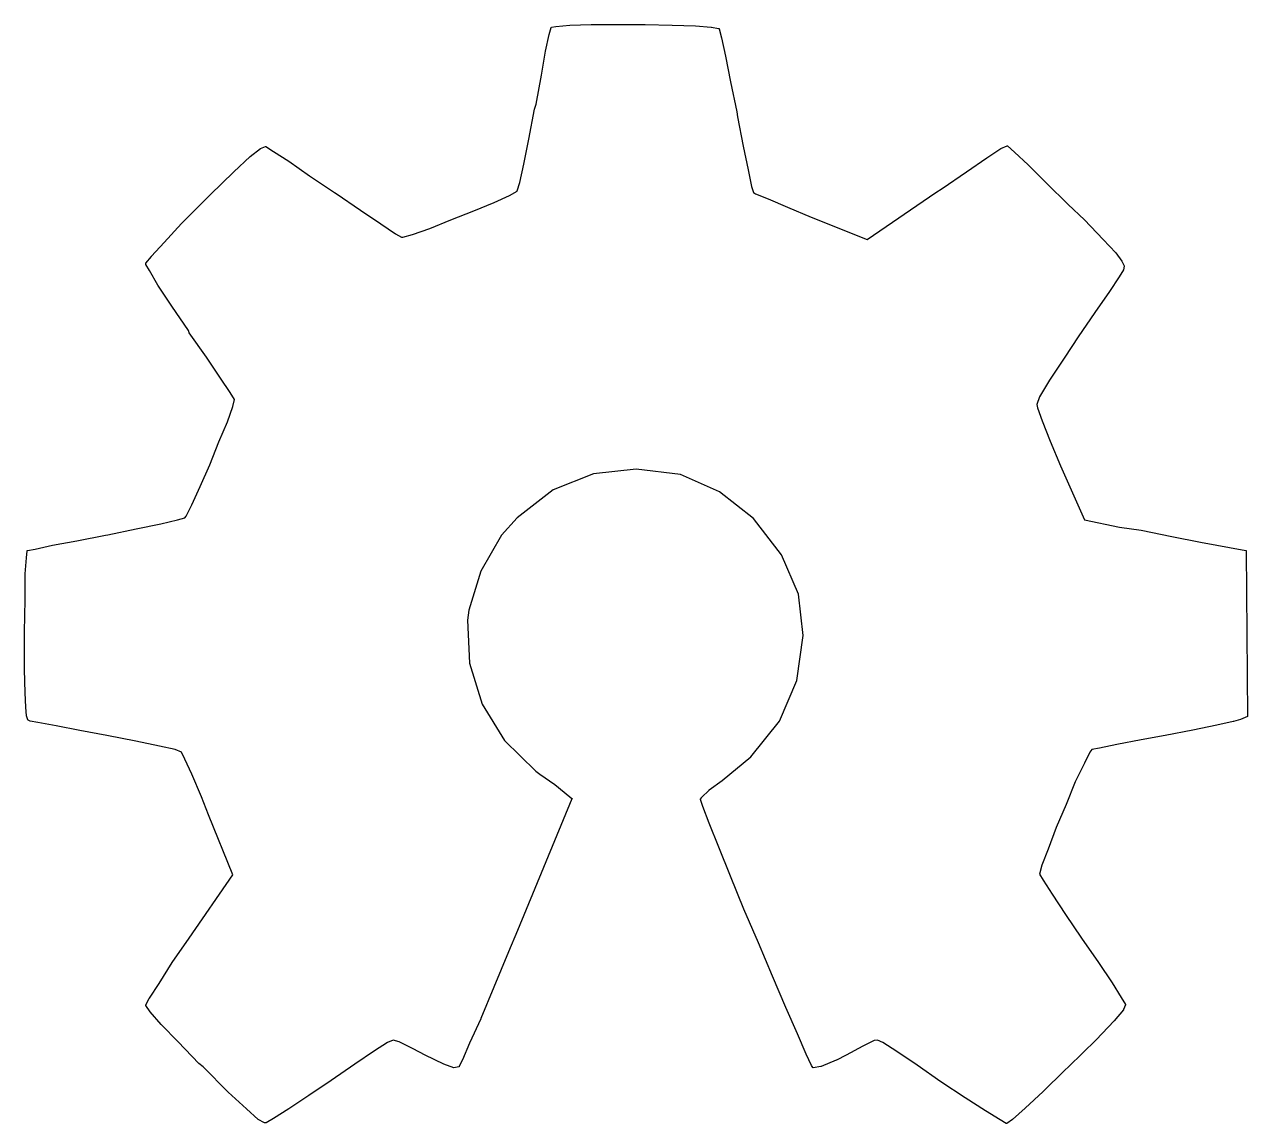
# Model space of a CAD drawing. Extents: x 125.4 to 142, y -145 to -107.2.
# Drawn here: x 128.474 to 132.926, y -111.3 to -107.3 of the extents above; entities that cross this region are included whole.
import ezdxf

# ---------------------------------------------------------------- set-up
doc = ezdxf.new("R2010")
doc.units = 0
doc.header["$MEASUREMENT"] = 0
doc.layers.add('BLACK', color=7, linetype='CONTINUOUS')

msp = doc.modelspace()

# ---------------------------------------------------------------- linework, layer by layer
at = {"layer": 'Black'}
for p, q in [((130.371, -107.397), (130.384, -107.336)), ((130.384, -107.336), (130.391, -107.311)), ((130.384, -107.336), (130.384, -107.336)), ((130.384, -107.336), (130.384, -107.336)), ((130.391, -107.311), (130.391, -107.311)), ((130.391, -107.311), (130.391, -107.311)), ((130.391, -107.311), (130.392, -107.311)), ((130.392, -107.31), (130.408, -107.307)), ((130.392, -107.311), (130.392, -107.31)), ((130.392, -107.31), (130.392, -107.31)), ((130.392, -107.31), (130.392, -107.31)), ((130.392, -107.31), (130.392, -107.31)), ((130.392, -107.31), (130.392, -107.31)), ((130.392, -107.31), (130.392, -107.31)), ((130.392, -107.31), (130.392, -107.31)), ((130.392, -107.31), (130.392, -107.31)), ((130.392, -107.31), (130.392, -107.31)), ((130.392, -107.31), (130.392, -107.31)), ((130.392, -107.31), (130.392, -107.31)), ((130.408, -107.307), (130.459, -107.302)), ((130.408, -107.307), (130.408, -107.307)), ((130.459, -107.302), (130.537, -107.3)), ((130.459, -107.302), (130.459, -107.302)), ((130.459, -107.302), (130.459, -107.302)), ((130.537, -107.3), (130.537, -107.3)), ((130.537, -107.3), (130.537, -107.3)), ((130.537, -107.3), (130.634, -107.3)), ((130.634, -107.3), (130.733, -107.3)), ((130.733, -107.3), (130.733, -107.3)), ((130.733, -107.3), (130.733, -107.3)), ((130.733, -107.3), (130.832, -107.302)), ((130.832, -107.302), (130.832, -107.302)), ((130.832, -107.302), (130.916, -107.305)), ((130.916, -107.305), (130.916, -107.305)), ((130.916, -107.305), (130.916, -107.305)), ((130.916, -107.305), (130.974, -107.31)), ((130.974, -107.31), (130.974, -107.31)), ((130.974, -107.31), (130.975, -107.31)), ((130.975, -107.31), (131, -107.315)), ((131, -107.315), (131.002, -107.315)), ((131.002, -107.315), (131.002, -107.315)), ((131.002, -107.315), (131.003, -107.315)), ((131.003, -107.315), (131.003, -107.315)), ((131.003, -107.315), (131.003, -107.315)), ((131.003, -107.315), (131.003, -107.315)), ((131.003, -107.315), (131.003, -107.315)), ((131.003, -107.315), (131.003, -107.315)), ((131.003, -107.315), (131.003, -107.315)), ((131.003, -107.315), (131.003, -107.315)), ((131.003, -107.315), (131.003, -107.316)), ((131.003, -107.316), (131.003, -107.316)), ((131.003, -107.316), (131.003, -107.316)), ((131.003, -107.316), (131.003, -107.316)), ((131.003, -107.316), (131.003, -107.316)), ((131.003, -107.316), (131.011, -107.349)), ((131.011, -107.349), (131.011, -107.349)), ((131.011, -107.349), (131.026, -107.415)), ((130.356, -107.484), (130.371, -107.397)), ((130.371, -107.397), (130.371, -107.397)), ((130.371, -107.397), (130.371, -107.397)), ((131.026, -107.415), (131.026, -107.415)), ((131.026, -107.415), (131.026, -107.415)), ((131.026, -107.415), (131.044, -107.509)), ((130.336, -107.59), (130.356, -107.484)), ((131.044, -107.509), (131.067, -107.618)), ((130.33, -107.608), (130.336, -107.59)), ((130.31, -107.717), (130.33, -107.608)), ((130.33, -107.608), (130.33, -107.608)), ((130.33, -107.608), (130.33, -107.608)), ((131.067, -107.618), (131.067, -107.618)), ((131.067, -107.618), (131.067, -107.618)), ((131.067, -107.618), (131.07, -107.636)), ((131.07, -107.636), (131.09, -107.743)), ((130.292, -107.809), (130.31, -107.717)), ((129.236, -107.836), (129.295, -107.78)), ((129.295, -107.78), (129.333, -107.752)), ((129.295, -107.78), (129.295, -107.78)), ((129.295, -107.78), (129.295, -107.78)), ((129.333, -107.752), (129.351, -107.744)), ((129.333, -107.752), (129.333, -107.752)), ((129.333, -107.752), (129.333, -107.752)), ((129.351, -107.744), (129.351, -107.744)), ((129.351, -107.744), (129.351, -107.744)), ((129.351, -107.744), (129.351, -107.744)), ((129.351, -107.744), (129.351, -107.744)), ((129.351, -107.744), (129.351, -107.744)), ((129.351, -107.744), (129.352, -107.744)), ((129.352, -107.744), (129.352, -107.744)), ((129.352, -107.744), (129.352, -107.744)), ((129.352, -107.744), (129.352, -107.744)), ((129.352, -107.744), (129.352, -107.744)), ((129.352, -107.744), (129.38, -107.762)), ((129.38, -107.762), (129.436, -107.798)), ((131.09, -107.743), (131.108, -107.829)), ((131.977, -107.785), (132.028, -107.752)), ((132.028, -107.752), (132.051, -107.742)), ((132.028, -107.752), (132.028, -107.752)), ((132.028, -107.752), (132.028, -107.752)), ((132.051, -107.742), (132.051, -107.742)), ((132.051, -107.742), (132.051, -107.742)), ((132.051, -107.742), (132.051, -107.742)), ((132.051, -107.742), (132.051, -107.742)), ((132.051, -107.742), (132.051, -107.742)), ((132.051, -107.742), (132.051, -107.742)), ((132.051, -107.742), (132.051, -107.742)), ((132.051, -107.742), (132.052, -107.742)), ((132.052, -107.742), (132.052, -107.742)), ((132.052, -107.742), (132.052, -107.742)), ((132.052, -107.742), (132.052, -107.742)), ((132.052, -107.742), (132.052, -107.742)), ((132.052, -107.742), (132.052, -107.742)), ((132.052, -107.742), (132.052, -107.742)), ((132.052, -107.742), (132.078, -107.765)), ((132.078, -107.765), (132.078, -107.765)), ((132.078, -107.765), (132.128, -107.811)), ((129.436, -107.798), (129.436, -107.798)), ((129.436, -107.798), (129.436, -107.798)), ((129.436, -107.798), (129.512, -107.851)), ((130.277, -107.875), (130.292, -107.809)), ((131.903, -107.836), (131.977, -107.785)), ((131.977, -107.785), (131.977, -107.785)), ((131.977, -107.785), (131.977, -107.785)), ((132.128, -107.811), (132.128, -107.811)), ((132.128, -107.811), (132.128, -107.811)), ((132.128, -107.811), (132.194, -107.877)), ((129.15, -107.92), (129.236, -107.836)), ((129.236, -107.836), (129.236, -107.836)), ((129.236, -107.836), (129.236, -107.836)), ((129.512, -107.851), (129.512, -107.851)), ((129.512, -107.851), (129.603, -107.912)), ((131.108, -107.829), (131.12, -107.89)), ((131.814, -107.897), (131.903, -107.836)), ((129.603, -107.912), (129.608, -107.915)), ((129.608, -107.915), (129.608, -107.915)), ((129.608, -107.915), (129.609, -107.915)), ((129.609, -107.915), (129.697, -107.976)), ((130.24, -107.922), (130.267, -107.907)), ((130.267, -107.905), (130.277, -107.875)), ((130.267, -107.906), (130.267, -107.905)), ((130.267, -107.905), (130.267, -107.905)), ((130.267, -107.907), (130.267, -107.906)), ((131.12, -107.89), (131.128, -107.912)), ((131.128, -107.912), (131.135, -107.917)), ((131.541, -108.082), (131.791, -107.912)), ((131.791, -107.912), (131.814, -107.897)), ((131.791, -107.912), (131.791, -107.912)), ((131.791, -107.912), (131.791, -107.912)), ((131.814, -107.897), (131.814, -107.897)), ((132.194, -107.877), (132.273, -107.955)), ((129.046, -108.024), (129.124, -107.945)), ((129.124, -107.945), (129.15, -107.92)), ((129.15, -107.92), (129.15, -107.92)), ((129.15, -107.92), (129.15, -107.92)), ((130.11, -107.978), (130.184, -107.948)), ((130.184, -107.948), (130.24, -107.922)), ((131.135, -107.917), (131.181, -107.935)), ((131.181, -107.935), (131.181, -107.935)), ((131.181, -107.935), (131.181, -107.935)), ((131.181, -107.935), (131.252, -107.965)), ((132.273, -107.955), (132.332, -108.011)), ((129.697, -107.976), (129.697, -107.976)), ((129.697, -107.976), (129.697, -107.976)), ((129.697, -107.976), (129.771, -108.026)), ((130.026, -108.011), (130.11, -107.978)), ((130.11, -107.978), (130.11, -107.978)), ((131.252, -107.965), (131.252, -107.965)), ((131.252, -107.965), (131.338, -108.001)), ((131.338, -108.001), (131.541, -108.082)), ((128.982, -108.093), (129.046, -108.024)), ((129.046, -108.024), (129.046, -108.024)), ((129.046, -108.024), (129.046, -108.024)), ((129.771, -108.026), (129.771, -108.026)), ((129.771, -108.026), (129.824, -108.062)), ((129.887, -108.064), (129.95, -108.042)), ((129.95, -108.042), (130.026, -108.011)), ((130.026, -108.011), (130.026, -108.011)), ((130.026, -108.011), (130.026, -108.011)), ((132.332, -108.011), (132.332, -108.011)), ((132.332, -108.011), (132.332, -108.011)), ((132.332, -108.011), (132.4, -108.082)), ((128.936, -108.143), (128.982, -108.093)), ((128.982, -108.093), (128.982, -108.093)), ((128.982, -108.093), (128.982, -108.093)), ((129.824, -108.062), (129.847, -108.074)), ((129.847, -108.074), (129.851, -108.074)), ((129.851, -108.074), (129.887, -108.064)), ((132.4, -108.082), (132.4, -108.082)), ((132.4, -108.082), (132.4, -108.082)), ((132.4, -108.082), (132.446, -108.131)), ((132.446, -108.131), (132.446, -108.131)), ((132.446, -108.131), (132.446, -108.131)), ((132.446, -108.131), (132.469, -108.161)), ((128.916, -108.169), (128.936, -108.144)), ((128.916, -108.17), (128.916, -108.169)), ((128.916, -108.169), (128.916, -108.169)), ((128.916, -108.169), (128.916, -108.169)), ((128.916, -108.169), (128.916, -108.169)), ((128.916, -108.169), (128.916, -108.169)), ((128.916, -108.172), (128.916, -108.17)), ((128.916, -108.17), (128.916, -108.17)), ((128.916, -108.173), (128.916, -108.172)), ((128.916, -108.172), (128.916, -108.172)), ((128.916, -108.172), (128.916, -108.172)), ((128.929, -108.196), (128.916, -108.173)), ((128.916, -108.173), (128.916, -108.173)), ((128.916, -108.173), (128.916, -108.173)), ((128.916, -108.173), (128.916, -108.173)), ((128.936, -108.144), (128.936, -108.143)), ((128.936, -108.143), (128.936, -108.143)), ((132.469, -108.161), (132.469, -108.161)), ((132.469, -108.161), (132.469, -108.162)), ((132.469, -108.162), (132.477, -108.179)), ((132.477, -108.18), (132.474, -108.193)), ((132.477, -108.179), (132.477, -108.18)), ((132.477, -108.18), (132.477, -108.18)), ((132.477, -108.18), (132.477, -108.18)), ((132.477, -108.18), (132.477, -108.18)), ((132.477, -108.18), (132.477, -108.18)), ((132.477, -108.18), (132.477, -108.18)), ((128.959, -108.249), (128.929, -108.196)), ((128.929, -108.196), (128.929, -108.196)), ((128.929, -108.196), (128.929, -108.196)), ((132.459, -108.219), (132.423, -108.272)), ((132.474, -108.193), (132.459, -108.219)), ((132.459, -108.219), (132.459, -108.219)), ((132.459, -108.219), (132.459, -108.219)), ((132.474, -108.193), (132.474, -108.193)), ((132.474, -108.193), (132.474, -108.193)), ((129.01, -108.325), (128.959, -108.249)), ((128.959, -108.249), (128.959, -108.249)), ((128.959, -108.249), (128.959, -108.249)), ((132.423, -108.272), (132.37, -108.348)), ((132.423, -108.272), (132.423, -108.272)), ((132.423, -108.272), (132.423, -108.272)), ((129.071, -108.414), (129.01, -108.325)), ((129.01, -108.325), (129.01, -108.325)), ((129.01, -108.325), (129.01, -108.325)), ((132.37, -108.348), (132.309, -108.437)), ((129.073, -108.422), (129.071, -108.414)), ((129.137, -108.511), (129.073, -108.422)), ((129.073, -108.422), (129.073, -108.422)), ((129.073, -108.422), (129.073, -108.422)), ((132.309, -108.437), (132.261, -108.511)), ((129.188, -108.587), (129.137, -108.511)), ((132.261, -108.511), (132.205, -108.595)), ((132.261, -108.511), (132.261, -108.511)), ((132.261, -108.511), (132.261, -108.511)), ((129.223, -108.64), (129.188, -108.587)), ((132.205, -108.595), (132.169, -108.655)), ((129.238, -108.665), (129.223, -108.64)), ((129.233, -108.69), (129.238, -108.665)), ((132.169, -108.655), (132.159, -108.683)), ((129.213, -108.746), (129.233, -108.69)), ((132.159, -108.683), (132.162, -108.695)), ((132.162, -108.695), (132.179, -108.743)), ((129.182, -108.819), (129.213, -108.746)), ((132.179, -108.743), (132.179, -108.743)), ((132.179, -108.743), (132.207, -108.817)), ((129.149, -108.903), (129.182, -108.819)), ((129.182, -108.819), (129.182, -108.819)), ((129.182, -108.819), (129.182, -108.819)), ((132.207, -108.817), (132.245, -108.906)), ((129.114, -108.982), (129.149, -108.903)), ((130.545, -108.935), (130.398, -108.994)), ((130.7, -108.918), (130.545, -108.935)), ((130.862, -108.938), (130.7, -108.918)), ((131.004, -109.001), (130.862, -108.938)), ((132.245, -108.906), (132.332, -109.103)), ((129.083, -109.048), (129.114, -108.982)), ((129.114, -108.982), (129.114, -108.982)), ((130.398, -108.994), (130.267, -109.095)), ((131.128, -109.098), (131.004, -109.001)), ((129.063, -109.089), (129.083, -109.048)), ((128.881, -109.136), (128.97, -109.118)), ((128.97, -109.118), (129.031, -109.103)), ((129.031, -109.103), (129.058, -109.096)), ((129.058, -109.096), (129.063, -109.089)), ((130.267, -109.095), (130.211, -109.159)), ((131.23, -109.23), (131.128, -109.098)), ((132.332, -109.103), (132.46, -109.129)), ((128.665, -109.179), (128.769, -109.159)), ((128.769, -109.159), (128.777, -109.157)), ((128.777, -109.157), (128.881, -109.136)), ((128.777, -109.157), (128.777, -109.157)), ((128.777, -109.157), (128.777, -109.157)), ((128.881, -109.136), (128.881, -109.136)), ((130.211, -109.159), (130.135, -109.29)), ((132.46, -109.129), (132.539, -109.141)), ((132.539, -109.141), (132.539, -109.141)), ((132.539, -109.141), (132.539, -109.141)), ((132.539, -109.141), (132.651, -109.164)), ((128.513, -109.21), (128.576, -109.195)), ((128.576, -109.195), (128.665, -109.179)), ((128.576, -109.195), (128.576, -109.195)), ((128.576, -109.195), (128.576, -109.195)), ((132.651, -109.164), (132.651, -109.164)), ((132.651, -109.164), (132.755, -109.184)), ((132.755, -109.184), (132.755, -109.184)), ((132.755, -109.184), (132.92, -109.215)), ((128.476, -109.3), (128.481, -109.241)), ((128.481, -109.241), (128.484, -109.216)), ((128.481, -109.241), (128.481, -109.241)), ((128.481, -109.241), (128.481, -109.241)), ((128.484, -109.216), (128.484, -109.215)), ((128.484, -109.215), (128.484, -109.215)), ((128.484, -109.215), (128.484, -109.215)), ((128.484, -109.215), (128.484, -109.215)), ((128.484, -109.215), (128.484, -109.215)), ((128.484, -109.215), (128.485, -109.215)), ((128.484, -109.216), (128.484, -109.216)), ((128.484, -109.216), (128.484, -109.216)), ((128.484, -109.216), (128.484, -109.216)), ((128.484, -109.216), (128.484, -109.216)), ((128.484, -109.216), (128.484, -109.216)), ((128.485, -109.215), (128.513, -109.21)), ((128.485, -109.215), (128.485, -109.215)), ((128.485, -109.215), (128.485, -109.215)), ((128.485, -109.215), (128.485, -109.215)), ((131.291, -109.374), (131.23, -109.23)), ((132.92, -109.215), (132.92, -109.215)), ((132.92, -109.215), (132.92, -109.215)), ((132.92, -109.215), (132.92, -109.215)), ((132.92, -109.215), (132.92, -109.215)), ((132.92, -109.215), (132.921, -109.215)), ((132.921, -109.215), (132.921, -109.215)), ((132.921, -109.215), (132.921, -109.215)), ((132.921, -109.215), (132.921, -109.215)), ((132.921, -109.215), (132.921, -109.215)), ((132.921, -109.215), (132.921, -109.215)), ((132.921, -109.215), (132.921, -109.215)), ((132.921, -109.215), (132.921, -109.216)), ((132.921, -109.216), (132.921, -109.216)), ((132.921, -109.216), (132.921, -109.216)), ((132.921, -109.216), (132.921, -109.216)), ((132.921, -109.216), (132.921, -109.216)), ((132.921, -109.216), (132.921, -109.216)), ((132.921, -109.216), (132.926, -109.818)), ((130.135, -109.29), (130.092, -109.432)), ((128.476, -109.394), (128.476, -109.3)), ((128.476, -109.3), (128.476, -109.3)), ((128.476, -109.3), (128.476, -109.3)), ((131.308, -109.524), (131.291, -109.374)), ((128.474, -109.511), (128.476, -109.394)), ((130.092, -109.432), (130.087, -109.468)), ((130.087, -109.468), (130.094, -109.625)), ((128.474, -109.524), (128.474, -109.511)), ((128.474, -109.511), (128.474, -109.511)), ((128.474, -109.511), (128.474, -109.511)), ((128.474, -109.648), (128.474, -109.524)), ((131.286, -109.688), (131.308, -109.524)), ((128.476, -109.732), (128.474, -109.648)), ((128.474, -109.648), (128.474, -109.648)), ((128.474, -109.648), (128.474, -109.648)), ((130.094, -109.625), (130.14, -109.774)), ((131.222, -109.835), (131.286, -109.688)), ((128.479, -109.785), (128.476, -109.732)), ((128.476, -109.732), (128.476, -109.732)), ((128.476, -109.732), (128.476, -109.732)), ((128.481, -109.816), (128.479, -109.785)), ((128.479, -109.785), (128.479, -109.785)), ((128.479, -109.785), (128.479, -109.785)), ((130.14, -109.774), (130.221, -109.906)), ((128.486, -109.831), (128.481, -109.816)), ((128.481, -109.816), (128.481, -109.816)), ((128.481, -109.816), (128.481, -109.816)), ((132.9, -109.83), (132.875, -109.837)), ((132.926, -109.819), (132.9, -109.829)), ((132.9, -109.829), (132.9, -109.83)), ((132.9, -109.83), (132.9, -109.83)), ((132.926, -109.818), (132.926, -109.818)), ((132.926, -109.818), (132.926, -109.818)), ((132.926, -109.818), (132.926, -109.818)), ((132.926, -109.818), (132.926, -109.819)), ((132.926, -109.819), (132.926, -109.819)), ((132.926, -109.819), (132.926, -109.819)), ((132.926, -109.819), (132.926, -109.819)), ((132.926, -109.819), (132.926, -109.819)), ((132.926, -109.819), (132.926, -109.819)), ((132.926, -109.819), (132.926, -109.819)), ((132.926, -109.819), (132.926, -109.819)), ((132.926, -109.819), (132.926, -109.819)), ((132.926, -109.819), (132.926, -109.819)), ((132.926, -109.819), (132.926, -109.819)), ((128.487, -109.831), (128.486, -109.831)), ((128.487, -109.832), (128.487, -109.831)), ((128.495, -109.835), (128.487, -109.832)), ((128.487, -109.832), (128.487, -109.832)), ((128.487, -109.832), (128.487, -109.832)), ((128.487, -109.832), (128.487, -109.832)), ((128.487, -109.832), (128.487, -109.832)), ((128.487, -109.832), (128.487, -109.832)), ((128.487, -109.832), (128.487, -109.832)), ((128.487, -109.832), (128.487, -109.832)), ((128.487, -109.832), (128.487, -109.832)), ((128.523, -109.84), (128.495, -109.835)), ((128.495, -109.835), (128.495, -109.835)), ((128.495, -109.835), (128.495, -109.835)), ((128.589, -109.852), (128.523, -109.84)), ((128.523, -109.84), (128.523, -109.84)), ((128.675, -109.87), (128.589, -109.852)), ((128.774, -109.888), (128.675, -109.87)), ((128.675, -109.87), (128.675, -109.87)), ((128.675, -109.87), (128.675, -109.87)), ((131.118, -109.965), (131.222, -109.835)), ((132.727, -109.868), (132.626, -109.888)), ((132.814, -109.85), (132.727, -109.868)), ((132.727, -109.868), (132.727, -109.868)), ((132.727, -109.868), (132.727, -109.868)), ((132.874, -109.837), (132.814, -109.85)), ((132.814, -109.85), (132.814, -109.85)), ((132.875, -109.837), (132.874, -109.837)), ((132.875, -109.837), (132.875, -109.837)), ((128.879, -109.908), (128.774, -109.888)), ((128.774, -109.888), (128.774, -109.888)), ((128.965, -109.926), (128.879, -109.908)), ((128.879, -109.908), (128.879, -109.908)), ((130.221, -109.906), (130.335, -110.018)), ((132.539, -109.903), (132.45, -109.921)), ((132.626, -109.888), (132.539, -109.903)), ((132.539, -109.903), (132.539, -109.903)), ((132.626, -109.888), (132.626, -109.888)), ((132.626, -109.888), (132.626, -109.888)), ((129.023, -109.939), (128.965, -109.926)), ((129.046, -109.949), (129.023, -109.939)), ((129.058, -109.974), (129.046, -109.949)), ((132.352, -109.948), (132.332, -109.989)), ((132.359, -109.939), (132.352, -109.948)), ((132.387, -109.934), (132.359, -109.939)), ((132.45, -109.921), (132.387, -109.934)), ((132.387, -109.934), (132.387, -109.934)), ((132.387, -109.934), (132.387, -109.934)), ((132.45, -109.921), (132.45, -109.921)), ((129.083, -110.029), (129.058, -109.974)), ((131.014, -110.051), (131.118, -109.965)), ((132.332, -109.989), (132.299, -110.057)), ((129.119, -110.111), (129.083, -110.029)), ((129.083, -110.029), (129.083, -110.029)), ((130.335, -110.018), (130.35, -110.028)), ((130.35, -110.028), (130.35, -110.028)), ((130.35, -110.028), (130.35, -110.028)), ((130.35, -110.028), (130.404, -110.066)), ((130.966, -110.086), (131.014, -110.051)), ((130.404, -110.066), (130.404, -110.066)), ((130.404, -110.066), (130.404, -110.066)), ((130.404, -110.066), (130.439, -110.094)), ((130.439, -110.094), (130.439, -110.094)), ((130.439, -110.094), (130.439, -110.094)), ((130.439, -110.094), (130.467, -110.117)), ((130.938, -110.114), (130.966, -110.087)), ((130.966, -110.087), (130.966, -110.086)), ((130.966, -110.086), (130.966, -110.086)), ((132.299, -110.057), (132.266, -110.139)), ((129.144, -110.177), (129.119, -110.111)), ((130.467, -110.118), (130.269, -110.598)), ((130.467, -110.117), (130.467, -110.117)), ((130.467, -110.117), (130.467, -110.117)), ((130.467, -110.117), (130.467, -110.117)), ((130.467, -110.117), (130.467, -110.117)), ((130.467, -110.117), (130.467, -110.117)), ((130.467, -110.117), (130.468, -110.117)), ((130.468, -110.118), (130.467, -110.118)), ((130.468, -110.117), (130.468, -110.118)), ((130.468, -110.118), (130.468, -110.118)), ((130.468, -110.118), (130.468, -110.118)), ((130.468, -110.118), (130.468, -110.118)), ((130.468, -110.118), (130.468, -110.118)), ((130.468, -110.118), (130.468, -110.118)), ((130.468, -110.118), (130.468, -110.118)), ((130.935, -110.12), (130.938, -110.115)), ((130.935, -110.121), (130.935, -110.12)), ((130.935, -110.12), (130.935, -110.12)), ((130.935, -110.12), (130.935, -110.12)), ((130.935, -110.12), (130.935, -110.12)), ((130.935, -110.12), (130.935, -110.12)), ((130.935, -110.12), (130.935, -110.12)), ((130.935, -110.12), (130.935, -110.12)), ((130.943, -110.146), (130.935, -110.121)), ((130.935, -110.121), (130.935, -110.121)), ((130.935, -110.121), (130.935, -110.121)), ((130.935, -110.121), (130.935, -110.121)), ((130.938, -110.115), (130.938, -110.114)), ((130.938, -110.115), (130.938, -110.115)), ((132.266, -110.139), (132.23, -110.222)), ((132.266, -110.139), (132.266, -110.139)), ((132.266, -110.139), (132.266, -110.139)), ((129.233, -110.395), (129.144, -110.177)), ((129.144, -110.177), (129.144, -110.177)), ((129.144, -110.177), (129.144, -110.177)), ((130.966, -110.207), (130.943, -110.146)), ((130.943, -110.146), (130.943, -110.146)), ((130.943, -110.146), (130.943, -110.146)), ((131.001, -110.294), (130.966, -110.207)), ((130.966, -110.207), (130.966, -110.207)), ((130.966, -110.207), (130.966, -110.207)), ((132.23, -110.222), (132.2, -110.301)), ((131.044, -110.4), (131.001, -110.294)), ((132.2, -110.301), (132.177, -110.36)), ((132.2, -110.301), (132.2, -110.301)), ((132.177, -110.36), (132.169, -110.392)), ((129.073, -110.625), (129.233, -110.395)), ((131.093, -110.52), (131.044, -110.4)), ((132.169, -110.392), (132.182, -110.414)), ((132.182, -110.414), (132.215, -110.465)), ((132.215, -110.465), (132.215, -110.465)), ((132.215, -110.465), (132.263, -110.539)), ((131.146, -110.642), (131.093, -110.52)), ((131.093, -110.52), (131.093, -110.52)), ((131.093, -110.52), (131.093, -110.52)), ((132.263, -110.539), (132.263, -110.539)), ((132.263, -110.539), (132.322, -110.625)), ((129.012, -110.714), (129.073, -110.625)), ((129.073, -110.625), (129.073, -110.625)), ((129.073, -110.625), (129.073, -110.625)), ((130.269, -110.598), (130.236, -110.675)), ((130.269, -110.598), (130.269, -110.598)), ((130.269, -110.598), (130.269, -110.598)), ((132.322, -110.625), (132.383, -110.714)), ((130.236, -110.675), (130.183, -110.804)), ((131.197, -110.764), (131.146, -110.642)), ((128.964, -110.79), (129.012, -110.714)), ((129.012, -110.714), (129.012, -110.714)), ((129.012, -110.714), (129.012, -110.714)), ((132.383, -110.714), (132.433, -110.788)), ((131.245, -110.878), (131.197, -110.764)), ((131.197, -110.764), (131.197, -110.764)), ((131.197, -110.764), (131.197, -110.764)), ((128.929, -110.844), (128.964, -110.79)), ((130.183, -110.804), (130.135, -110.918)), ((130.183, -110.804), (130.183, -110.804)), ((130.183, -110.804), (130.183, -110.804)), ((132.433, -110.788), (132.433, -110.788)), ((132.433, -110.788), (132.433, -110.788)), ((132.433, -110.788), (132.466, -110.841)), ((128.916, -110.869), (128.928, -110.844)), ((128.928, -110.844), (128.929, -110.844)), ((128.929, -110.844), (128.929, -110.844)), ((132.466, -110.841), (132.466, -110.841)), ((132.466, -110.841), (132.466, -110.841)), ((132.466, -110.841), (132.482, -110.867)), ((128.916, -110.87), (128.916, -110.869)), ((128.916, -110.869), (128.916, -110.869)), ((128.916, -110.869), (128.916, -110.869)), ((128.916, -110.869), (128.916, -110.869)), ((128.931, -110.893), (128.916, -110.87)), ((128.916, -110.87), (128.916, -110.87)), ((128.916, -110.87), (128.916, -110.87)), ((128.916, -110.87), (128.916, -110.87)), ((128.916, -110.87), (128.916, -110.87)), ((128.916, -110.87), (128.916, -110.87)), ((128.916, -110.87), (128.916, -110.87)), ((128.916, -110.87), (128.916, -110.87)), ((128.916, -110.87), (128.916, -110.87)), ((128.916, -110.87), (128.916, -110.87)), ((128.916, -110.87), (128.916, -110.87)), ((128.972, -110.939), (128.931, -110.893)), ((128.931, -110.893), (128.931, -110.893)), ((128.931, -110.893), (128.931, -110.893)), ((131.288, -110.974), (131.245, -110.878)), ((131.245, -110.878), (131.245, -110.878)), ((131.245, -110.878), (131.245, -110.878)), ((132.474, -110.886), (132.441, -110.926)), ((132.482, -110.868), (132.474, -110.885)), ((132.474, -110.885), (132.474, -110.886)), ((132.474, -110.886), (132.474, -110.886)), ((132.482, -110.867), (132.482, -110.867)), ((132.482, -110.867), (132.482, -110.867)), ((132.482, -110.867), (132.482, -110.867)), ((132.482, -110.867), (132.482, -110.867)), ((132.482, -110.867), (132.482, -110.867)), ((132.482, -110.867), (132.482, -110.867)), ((132.482, -110.867), (132.482, -110.867)), ((132.482, -110.867), (132.482, -110.867)), ((132.482, -110.867), (132.482, -110.868)), ((132.482, -110.868), (132.482, -110.868)), ((129.033, -111.003), (128.972, -110.939)), ((128.972, -110.939), (128.972, -110.939)), ((128.972, -110.939), (128.972, -110.939)), ((130.135, -110.919), (130.094, -111.007)), ((130.135, -110.918), (130.135, -110.918)), ((130.135, -110.918), (130.135, -110.919)), ((132.441, -110.926), (132.375, -110.995)), ((132.441, -110.926), (132.441, -110.926)), ((132.441, -110.926), (132.441, -110.926)), ((131.319, -111.048), (131.288, -110.974)), ((131.288, -110.974), (131.288, -110.974)), ((129.109, -111.081), (129.033, -111.003)), ((129.033, -111.003), (129.033, -111.003)), ((129.033, -111.003), (129.033, -111.003)), ((129.796, -111.005), (129.748, -111.036)), ((129.816, -110.996), (129.796, -111.005)), ((129.838, -111.003), (129.816, -110.996)), ((129.889, -111.028), (129.838, -111.003)), ((129.932, -111.051), (129.889, -111.028)), ((130.094, -111.007), (130.069, -111.068)), ((131.526, -111.018), (131.465, -111.051)), ((131.567, -110.998), (131.526, -111.018)), ((131.579, -110.996), (131.567, -110.998)), ((131.599, -111.005), (131.579, -110.996)), ((131.649, -111.038), (131.599, -111.005)), ((132.375, -110.995), (132.276, -111.092)), ((132.375, -110.995), (132.375, -110.995)), ((132.375, -110.995), (132.375, -110.995)), ((129.748, -111.036), (129.677, -111.084)), ((130.001, -111.084), (129.932, -111.051)), ((129.932, -111.051), (129.932, -111.051)), ((129.932, -111.051), (129.932, -111.051)), ((130.069, -111.068), (130.056, -111.091)), ((130.069, -111.068), (130.069, -111.068)), ((130.069, -111.068), (130.069, -111.068)), ((131.339, -111.089), (131.319, -111.048)), ((131.319, -111.048), (131.319, -111.048)), ((131.319, -111.048), (131.319, -111.048)), ((131.429, -111.069), (131.374, -111.092)), ((131.43, -111.069), (131.429, -111.069)), ((131.465, -111.051), (131.43, -111.069)), ((131.43, -111.069), (131.43, -111.069)), ((131.465, -111.051), (131.465, -111.051)), ((131.465, -111.051), (131.465, -111.051)), ((131.723, -111.087), (131.649, -111.038)), ((131.649, -111.038), (131.649, -111.038)), ((129.109, -111.082), (129.109, -111.081)), ((129.109, -111.081), (129.109, -111.081)), ((129.124, -111.094), (129.109, -111.082)), ((129.216, -111.186), (129.124, -111.094)), ((129.677, -111.084), (129.591, -111.143)), ((129.677, -111.084), (129.677, -111.084)), ((130.037, -111.097), (130.001, -111.084)), ((130.001, -111.084), (130.001, -111.084)), ((130.001, -111.084), (130.001, -111.084)), ((130.055, -111.094), (130.037, -111.097)), ((130.037, -111.097), (130.037, -111.097)), ((130.037, -111.097), (130.037, -111.097)), ((130.037, -111.097), (130.037, -111.097)), ((130.037, -111.097), (130.037, -111.097)), ((130.037, -111.097), (130.037, -111.097)), ((130.037, -111.097), (130.037, -111.097)), ((130.056, -111.094), (130.055, -111.094)), ((130.055, -111.094), (130.055, -111.094)), ((130.055, -111.094), (130.055, -111.094)), ((130.055, -111.094), (130.055, -111.094)), ((130.055, -111.094), (130.055, -111.094)), ((130.055, -111.094), (130.055, -111.094)), ((130.055, -111.094), (130.055, -111.094)), ((130.056, -111.091), (130.056, -111.093)), ((130.056, -111.093), (130.056, -111.093)), ((130.056, -111.093), (130.056, -111.093)), ((130.056, -111.093), (130.056, -111.094)), ((130.056, -111.094), (130.056, -111.094)), ((130.056, -111.094), (130.056, -111.094)), ((130.056, -111.094), (130.056, -111.094)), ((130.056, -111.094), (130.056, -111.094)), ((130.056, -111.094), (130.056, -111.094)), ((130.056, -111.094), (130.056, -111.094)), ((130.056, -111.094), (130.056, -111.094)), ((130.056, -111.094), (130.056, -111.094)), ((131.344, -111.096), (131.339, -111.089)), ((131.339, -111.089), (131.339, -111.089)), ((131.339, -111.089), (131.339, -111.089)), ((131.344, -111.097), (131.344, -111.096)), ((131.345, -111.097), (131.344, -111.097)), ((131.344, -111.097), (131.344, -111.097)), ((131.344, -111.097), (131.344, -111.097)), ((131.344, -111.097), (131.344, -111.097)), ((131.344, -111.097), (131.344, -111.097)), ((131.373, -111.092), (131.345, -111.097)), ((131.345, -111.097), (131.345, -111.097)), ((131.345, -111.097), (131.345, -111.097)), ((131.345, -111.097), (131.345, -111.097)), ((131.345, -111.097), (131.345, -111.097)), ((131.345, -111.097), (131.345, -111.097)), ((131.345, -111.097), (131.345, -111.097)), ((131.345, -111.097), (131.345, -111.097)), ((131.345, -111.097), (131.345, -111.097)), ((131.374, -111.092), (131.373, -111.092)), ((131.373, -111.092), (131.373, -111.092)), ((131.809, -111.148), (131.723, -111.087)), ((132.26, -111.107), (132.182, -111.183)), ((132.276, -111.092), (132.26, -111.107)), ((132.26, -111.107), (132.26, -111.107)), ((132.26, -111.107), (132.26, -111.107)), ((129.591, -111.143), (129.509, -111.198)), ((129.591, -111.143), (129.591, -111.143)), ((131.898, -111.206), (131.809, -111.148)), ((131.809, -111.148), (131.809, -111.148)), ((131.809, -111.148), (131.809, -111.148)), ((129.282, -111.247), (129.216, -111.186)), ((129.216, -111.186), (129.216, -111.186)), ((129.216, -111.186), (129.216, -111.186)), ((129.509, -111.198), (129.436, -111.247)), ((129.509, -111.198), (129.509, -111.198)), ((129.509, -111.198), (129.509, -111.198)), ((131.972, -111.254), (131.898, -111.206)), ((131.898, -111.206), (131.898, -111.206)), ((132.182, -111.183), (132.116, -111.244)), ((132.182, -111.183), (132.182, -111.183)), ((132.182, -111.183), (132.182, -111.183)), ((129.325, -111.285), (129.282, -111.247)), ((129.282, -111.247), (129.282, -111.247)), ((129.282, -111.247), (129.282, -111.247)), ((129.436, -111.247), (129.38, -111.282)), ((129.436, -111.247), (129.436, -111.247)), ((129.436, -111.247), (129.436, -111.247)), ((132.025, -111.287), (131.972, -111.254)), ((131.972, -111.254), (131.972, -111.254)), ((131.972, -111.254), (131.972, -111.254)), ((132.116, -111.244), (132.07, -111.285)), ((132.116, -111.244), (132.116, -111.244)), ((132.116, -111.244), (132.116, -111.244)), ((129.348, -111.298), (129.325, -111.285)), ((129.325, -111.285), (129.325, -111.285)), ((129.325, -111.285), (129.325, -111.285)), ((129.349, -111.298), (129.348, -111.298)), ((129.348, -111.298), (129.348, -111.298)), ((129.348, -111.298), (129.348, -111.298)), ((129.348, -111.298), (129.348, -111.298)), ((129.354, -111.298), (129.349, -111.298)), ((129.349, -111.298), (129.349, -111.298)), ((129.349, -111.298), (129.349, -111.298)), ((129.38, -111.282), (129.354, -111.298)), ((129.354, -111.298), (129.354, -111.298)), ((129.354, -111.298), (129.354, -111.298)), ((129.354, -111.298), (129.354, -111.298)), ((129.354, -111.298), (129.354, -111.298)), ((129.354, -111.298), (129.354, -111.298)), ((129.354, -111.298), (129.354, -111.298)), ((129.38, -111.282), (129.38, -111.282)), ((129.38, -111.282), (129.38, -111.282)), ((132.048, -111.3), (132.025, -111.287)), ((132.025, -111.287), (132.025, -111.287)), ((132.025, -111.287), (132.025, -111.287)), ((132.07, -111.285), (132.05, -111.3)), ((132.07, -111.285), (132.07, -111.285)), ((132.07, -111.285), (132.07, -111.285)), ((132.049, -111.3), (132.048, -111.3)), ((132.048, -111.3), (132.048, -111.3)), ((132.048, -111.3), (132.048, -111.3)), ((132.048, -111.3), (132.048, -111.3)), ((132.05, -111.3), (132.049, -111.3)), ((132.049, -111.3), (132.049, -111.3)), ((132.049, -111.3), (132.049, -111.3)), ((132.049, -111.3), (132.049, -111.3)), ((132.049, -111.3), (132.049, -111.3)), ((132.049, -111.3), (132.049, -111.3)), ((132.049, -111.3), (132.049, -111.3)), ((132.049, -111.3), (132.049, -111.3)), ((132.049, -111.3), (132.049, -111.3)), ((132.049, -111.3), (132.049, -111.3))]:
    msp.add_line(p, q, dxfattribs=at)

doc.saveas('drawing.dxf')
